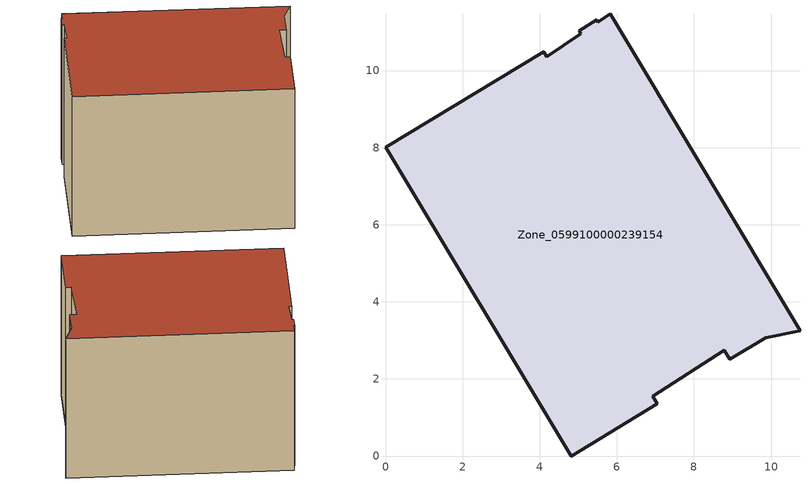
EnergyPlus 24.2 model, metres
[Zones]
Zone_0599100000239154
 floor ground (C_G): 5.02,11.04 5.48,11.31 5.51,11.26 5.83,11.47 10.75,3.25 9.86,3.07 8.93,2.51 8.78,2.75 6.93,1.55 7.05,1.36 4.81,0 0,8.01 4.11,10.49 4.18,10.36 5.07,10.96 z0
 wall outside (C_F): 4.11,10.49 0,8.01 4.81,0 7.05,1.36 6.93,1.55 8.78,2.75 8.93,2.51 9.86,3.07 10.75,3.25 5.83,11.47 5.51,11.26 5.48,11.31 5.02,11.04 5.07,10.96 4.18,10.36 4.11,10.49 z0:6.79
 roof outside (C_R): 6.93,1.55 8.78,2.75 8.93,2.51 9.86,3.07 10.75,3.25 5.83,11.47 5.51,11.26 5.48,11.31 5.02,11.04 5.07,10.96 4.18,10.36 4.11,10.49 0,8.01 4.81,0 7.05,1.36 z6.79
[BUILDING]
Pand.0599100000239154: North Axis=0; Terrain=City; Loads Convergence Tolerance Value=0.04; Temperature Convergence Tolerance Value=0.4; Solar Distribution=FullExterior; Maximum Number of Warmup Days=25; Minimum Number of Warmup Days=1
[Site:Location]
Rotterdam.The.Hague.AP_ZH_NLD Design_Conditions: Latitude=51.96; Longitude=4.45; Time Zone=1; Elevation=-4.5
[SITE:GROUNDTEMPERATURE:BUILDINGSURFACE]
18, 18, 18, 18, 18, 18, 18, 18, 18, 18, 18, 18
[MATERIAL] Thermal Absorptance=0.9; Solar Absorptance=0.7; Visible Absorptance=0.7
Name | Roughness | Thickness | Conductivity | Density | Specific Heat
G.TC.1946 | MediumSmooth | 0.15 | 1 | 540 | 1210
F.TC.1946 | Rough | 0.3 | 0.857143 | 1920 | 840
R.TC.1946 | MediumRough | 0.2 | 0.909091 | 1500 | 1000
[CONSTRUCTION]
C_G: G.TC.1946
C_F: F.TC.1946
C_R: R.TC.1946
[ZONE]
Zone_0599100000239154: Type=1; Multiplier=1; Ceiling Height=Autocalculate; Volume=Autocalculate; Floor Area=autocalculate; Part of Total Floor Area=Yes
[ZONEINFILTRATION:DESIGNFLOWRATE]
Infil_Zone_0599100000239154: Zone or ZoneList or Space or SpaceList=Zone_0599100000239154; Schedule=AlwaysOn; Design Flow Rate Calculation Method=Flow/Area; Flow Rate per Floor Area=0.003; Constant Term Coefficient=1; Temperature Term Coefficient=0; Velocity Term Coefficient=0; Velocity Squared Term Coefficient=0
[HVACTEMPLATE:ZONE:IDEALLOADSAIRSYSTEM]
Zone_0599100000239154: Maximum Heating Supply Air Temperature=50; Minimum Cooling Supply Air Temperature=13; Maximum Heating Supply Air Humidity Ratio=0.0156; Minimum Cooling Supply Air Humidity Ratio=0.0077; Heating Limit=NoLimit; Cooling Limit=NoLimit; Dehumidification Control Type=ConstantSensibleHeatRatio; Cooling Sensible Heat Ratio=0.7; Dehumidification Setpoint=60; Humidification Control Type=None; Humidification Setpoint=30; Outdoor Air Method=None; Outdoor Air Flow Rate per Person=0.00944; Outdoor Air Flow Rate per Zone Floor Area=0; Outdoor Air Flow Rate per Zone=0; Demand Controlled Ventilation Type=None; Outdoor Air Economizer Type=NoEconomizer; Heat Recovery Type=None; Sensible Heat Recovery Effectiveness=0.7; Latent Heat Recovery Effectiveness=0.65
[ZONECONTROL:THERMOSTAT]
ThermostatControl_Zone_0599100000239154: Zone or ZoneList=Zone_0599100000239154; Control Type Schedule=DualSetpointControlType; Control 1=Thermostat_Zone_0599100000239154; Temperature Difference Between Cutout And Setpoint=0
[THERMOSTATSETPOINT:DUALSETPOINT]
Thermostat_Zone_0599100000239154: Heating Setpoint Temperature Schedule=HeatingSetpoint_Zone_0599100000239154; Cooling Setpoint Temperature Schedule=CoolingSetpoint_Zone_0599100000239154
[SCHEDULE:COMPACT]
HeatingSetpoint_Zone_0599100000239154: Through: 12/31, For: AllDays, Until: 24:00, 21
CoolingSetpoint_Zone_0599100000239154: Through: 12/31, For: AllDays, Until: 24:00, 24
DualSetpointControlType: Through: 12/31, For: AllDays, Until: 24:00, 4
AlwaysOn: Through: 12/31, For: AllDays, Until: 24:00, 1
